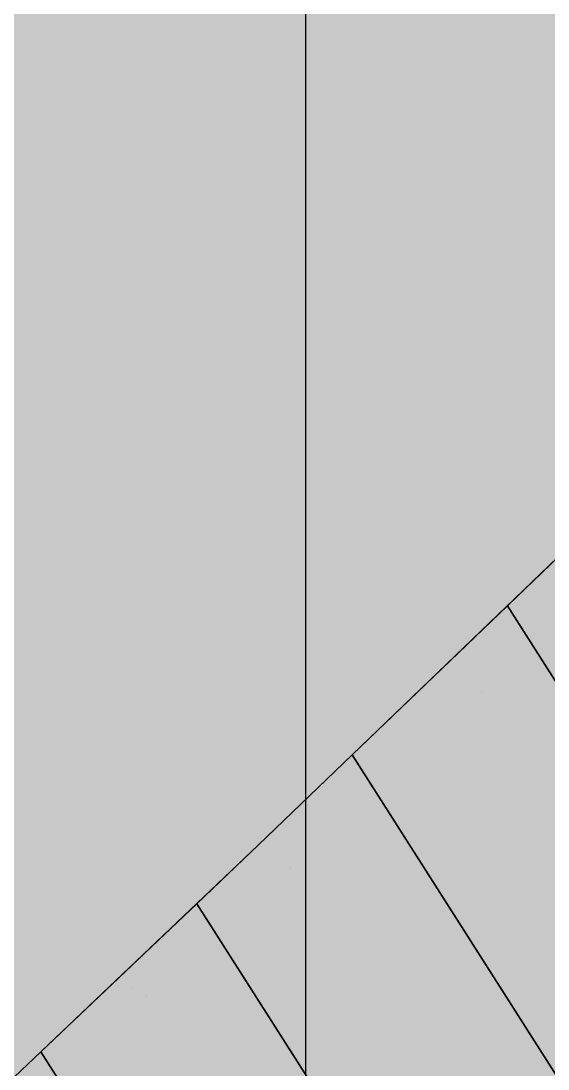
# Model space of a CAD drawing. Extents: x -5280327 to 29700, y -3925683 to 5564800.
# Drawn here: x 18339 to 19023, y 6901 to 8263 of the extents above; entities that cross this region are included whole.
import ezdxf

# ---------------------------------------------------------------- set-up
doc = ezdxf.new("R2010")
doc.units = 0
doc.linetypes.add('6', pattern=[2640.874023, 1320.437012, -1320.437012])
doc.layers.get('0').update_dxf_attribs({"linetype": 'CONTINUOUS'})
for name, color, linetype in [('31_PREDIOS_TOTAL', 7, 'CONTINUOUS'), ('LOTES', 7, 'CONTINUOUS'), ('textos', 7, 'CONTINUOUS')]:
    doc.layers.add(name, color=color, linetype=linetype)

msp = doc.modelspace()

# ---------------------------------------------------------------- linework, layer by layer
at = {"color": 7, "linetype": '6', "const_width": 10343.1}
msp.add_lwpolyline([(0, 29405.6), (24528.3, 0)], dxfattribs=at)
msp.add_lwpolyline([(0, 29405.6), (24528.3, 0)], dxfattribs=at)
at = {"color": 7}
msp.add_polyline3d([(16936.7, 5592.6, 33050.6), (16964.5, 5610.3, 33050.6), (17311.3, 5926.8, 33050.6), (17748, 6338.1, 33050.6), (18321.3, 6882, 33050.6), (18647, 7191.7, 33050.6), (19214.3, 7737, 33050.6), (19611.6, 8127.2, 33050.6), (20142, 8640.1, 33050.6), (20598, 9076.8, 33050.6), (21046.7, 9511.8, 33050.6), (21516.5, 9968.5, 33050.6), (21996.1, 10433.3, 33050.6)], dxfattribs=at)
at = {"layer": '31_PREDIOS_TOTAL', "color": 7, "const_width": 0.00153}
for points in [[(18937.3, 7390.3), (18930.8, 7397.1), (18918.6, 7385.3), (18915.5, 7388.5), (18910.8, 7419.2), (18913.6, 7421.9), (18931.2, 7403.6), (18935, 7407.3), (18938.1, 7404.1), (18934.3, 7400.4), (18940.8, 7393.7), (18937.3, 7390.3)], [(18915.5, 7413), (18918.9, 7391.8), (18927.8, 7400.3)], [(18917.3, 7371.1), (18913.9, 7367.8), (18892.6, 7389.9), (18892.6, 7389.9), (18892.5, 7388.2), (18892.1, 7386.4), (18891.6, 7384.3), (18891.6, 7384.3), (18891, 7382.4), (18890.4, 7380.6), (18889.7, 7379), (18886.5, 7382.4), (18886.5, 7382.4), (18887.4, 7385.2), (18888, 7387.9), (18888.4, 7390.6), (18888.4, 7390.6), (18888.5, 7393.1), (18888.3, 7395.4), (18887.8, 7397.3), (18890.1, 7399.5), (18917.3, 7371.1)], [(18848, 7351.7), (18844.8, 7355), (18863.1, 7372.6), (18865.7, 7369.9), (18865.7, 7369.9), (18865.9, 7366.1), (18866.6, 7361.8), (18867.7, 7357.2), (18867.7, 7357.2), (18869.1, 7352.4), (18870.9, 7347.8), (18873, 7343.4), (18873, 7343.4), (18874.7, 7340.4), (18876.8, 7337.4), (18879.1, 7334.4), (18875.5, 7331), (18875.5, 7331), (18873.4, 7333.5), (18871.3, 7336.6), (18869.1, 7340.3), (18869.1, 7340.3), (18867.1, 7344.3), (18865.4, 7348.5), (18864, 7352.8), (18864, 7352.8), (18862.9, 7357.1), (18862.2, 7361.2), (18861.8, 7365), (18848, 7351.7)], [(18895.2, 7349.9), (18891.5, 7353.9), (18895.4, 7357.7), (18899.2, 7353.7), (18895.2, 7349.9)], [(18734.7, 7197.4), (18728.3, 7204.2), (18716, 7192.5), (18712.9, 7195.7), (18708.3, 7226.3), (18711.1, 7229.1), (18728.7, 7210.7), (18732.5, 7214.4), (18735.6, 7211.2), (18731.7, 7207.5), (18738.2, 7200.8), (18734.7, 7197.4)], [(18713, 7220.2), (18716.4, 7198.9), (18725.2, 7207.4)], [(18714.7, 7178.3), (18711.2, 7174.9), (18690.1, 7197.1), (18690.1, 7197.1), (18689.9, 7195.4), (18689.6, 7193.5), (18689.1, 7191.5), (18689.1, 7191.5), (18688.4, 7189.5), (18687.8, 7187.8), (18687.1, 7186.2), (18683.9, 7189.6), (18683.9, 7189.6), (18684.8, 7192.4), (18685.5, 7195.1), (18685.8, 7197.8), (18685.8, 7197.8), (18685.9, 7200.3), (18685.7, 7202.6), (18685.3, 7204.5), (18687.5, 7206.7), (18714.7, 7178.3)], [(18645.4, 7159), (18642.2, 7162.3), (18660.5, 7179.9), (18663.1, 7177.2), (18663.1, 7177.2), (18663.3, 7173.3), (18664, 7169.1), (18665, 7164.4), (18665, 7164.4), (18666.5, 7159.6), (18668.2, 7155), (18670.3, 7150.7), (18670.3, 7150.7), (18672, 7147.6), (18674.1, 7144.6), (18676.4, 7141.6), (18672.9, 7138.2), (18672.9, 7138.2), (18670.7, 7140.7), (18668.6, 7143.9), (18666.4, 7147.5), (18666.4, 7147.5), (18664.4, 7151.6), (18662.7, 7155.7), (18661.3, 7160.1), (18661.3, 7160.1), (18660.3, 7164.4), (18659.6, 7168.4), (18659.2, 7172.3), (18645.4, 7159)], [(18692.6, 7157.1), (18688.8, 7161.1), (18692.8, 7164.8), (18696.6, 7160.9), (18692.6, 7157.1)], [(18513.3, 7002.2), (18516.4, 7005.9), (18516.4, 7005.9), (18518.6, 7004.6), (18520.6, 7003.8), (18522.5, 7003.6), (18522.5, 7003.6), (18524.2, 7003.9), (18525.8, 7004.5), (18527.2, 7005.6), (18527.2, 7005.6), (18528.6, 7007.3), (18529.5, 7009.2), (18529.8, 7011.3), (18529.8, 7011.3), (18529.5, 7013.4), (18528.8, 7015.4), (18527.5, 7017.1), (18527.5, 7017.1), (18525.8, 7018.5), (18524.1, 7019.3), (18522.1, 7019.6), (18522.1, 7019.6), (18520.2, 7019.4), (18518.3, 7018.6), (18516.6, 7017.4), (18516.6, 7017.4), (18516, 7016.6), (18515.3, 7015.7), (18514.6, 7014.6), (18512, 7018.1), (18512, 7018.1), (18512.3, 7018.2), (18512.5, 7018.4), (18512.6, 7018.6), (18512.6, 7018.6), (18513.9, 7020.1), (18514.9, 7021.7), (18515.5, 7023.5), (18515.5, 7023.5), (18515.7, 7025.4), (18515.1, 7027.1), (18513.9, 7028.8), (18513.9, 7028.8), (18512.6, 7029.9), (18511.2, 7030.5), (18509.6, 7030.7), (18509.6, 7030.7), (18508, 7030.5), (18506.5, 7029.9), (18505, 7028.8), (18505, 7028.8), (18503.9, 7027.5), (18503.2, 7026), (18502.9, 7024.3), (18502.9, 7024.3), (18503, 7022.6), (18503.7, 7020.7), (18504.8, 7018.8), (18500.7, 7016.1), (18500.7, 7016.1), (18499.3, 7018.9), (18498.5, 7021.6), (18498.4, 7024.3), (18498.4, 7024.3), (18499.1, 7027), (18500.3, 7029.4), (18502.2, 7031.6), (18502.2, 7031.6), (18503.9, 7032.9), (18505.6, 7034), (18507.5, 7034.7), (18507.5, 7034.7), (18509.4, 7035.1), (18511.2, 7035.1), (18513.1, 7034.8), (18513.1, 7034.8), (18514.7, 7034.2), (18516.2, 7033.3), (18517.6, 7032.1), (18517.6, 7032.1), (18518.6, 7030.8), (18519.3, 7029.4), (18519.8, 7027.8), (18519.8, 7027.8), (18519.9, 7026.2), (18519.7, 7024.5), (18519.1, 7022.7), (18519.1, 7022.7), (18521.2, 7023.6), (18523.2, 7024.1), (18525.3, 7024), (18525.3, 7024), (18527.4, 7023.4), (18529.3, 7022.3), (18531.1, 7020.7), (18531.1, 7020.7), (18533, 7018.1), (18534.1, 7015.1), (18534.4, 7011.8), (18534.4, 7011.8), (18533.8, 7008.5), (18532.3, 7005.5), (18530, 7002.7), (18530, 7002.7), (18527.4, 7000.8), (18524.6, 6999.5), (18521.6, 6999.1), (18521.6, 6999.1), (18518.7, 6999.4), (18515.9, 7000.4), (18513.3, 7002.2)], [(18511.5, 6986.2), (18508, 6982.8), (18486.9, 7005.1), (18486.9, 7005.1), (18486.8, 7003.4), (18486.4, 7001.5), (18485.9, 6999.5), (18485.9, 6999.5), (18485.3, 6997.5), (18484.6, 6995.8), (18483.9, 6994.2), (18480.7, 6997.6), (18480.7, 6997.6), (18481.7, 7000.3), (18482.3, 7003.1), (18482.7, 7005.8), (18482.7, 7005.8), (18482.8, 7008.3), (18482.6, 7010.6), (18482.2, 7012.5), (18484.4, 7014.7), (18511.5, 6986.2)], [(18442.1, 6967.1), (18438.9, 6970.5), (18457.3, 6987.9), (18459.9, 6985.2), (18459.9, 6985.2), (18460.1, 6981.4), (18460.7, 6977.1), (18461.8, 6972.5), (18461.8, 6972.5), (18463.2, 6967.7), (18465, 6963.1), (18467, 6958.7), (18467, 6958.7), (18468.7, 6955.7), (18470.8, 6952.6), (18473.1, 6949.6), (18469.5, 6946.2), (18469.5, 6946.2), (18467.4, 6948.8), (18465.3, 6951.9), (18463.1, 6955.6), (18463.1, 6955.6), (18461.1, 6959.6), (18459.4, 6963.8), (18458.1, 6968.2), (18458.1, 6968.2), (18457, 6972.5), (18456.3, 6976.5), (18456, 6980.3), (18442.1, 6967.1)], [(18489.3, 6965.1), (18485.6, 6969), (18489.5, 6972.8), (18493.3, 6968.8), (18489.3, 6965.1)]]:
    msp.add_lwpolyline(points, dxfattribs=at)
at = {"layer": 'Cuadricula Coordenadas', "color": 7}
msp.add_lwpolyline([(18708.8, 389.8), (18708.8, 12938.4)], dxfattribs=at)
at = {"layer": 'LOTES', "color": 7}
for points in [[(19172.2, 7696.6), (18970.6, 7502.8), (19633.9, 6461), (19854.9, 6624.5), (19172.2, 7696.6)], [(18970.6, 7502.8), (18769, 7309), (19413, 6297.6), (19633.9, 6461), (18970.6, 7502.8)], [(18769, 7309), (18647, 7191.7), (18567, 7115.7), (19192, 6134.2), (19413, 6297.6), (18769, 7309)], [(18567, 7115.7), (18364.6, 6923.2), (18971.1, 5970.7), (19192, 6134.2), (18567, 7115.7)], [(18364.6, 6923.2), (18321.3, 6882), (18162, 6730.9), (18750.1, 5807.3), (18971.1, 5970.7), (18364.6, 6923.2)]]:
    msp.add_lwpolyline(points, dxfattribs=at)
for points in [[(18970.6, 7502.8, 33030.9), (19633.9, 6461, 33030.9), (19854.9, 6624.5, 33030.9), (19172.2, 7696.6, 33030.9)], [(18769, 7309, 33030.9), (19413, 6297.6, 33030.9), (19633.9, 6461, 33030.9), (18970.6, 7502.8, 33030.9)], [(18970.6, 7502.8, 66061.7), (19633.9, 6461, 66061.7)], [(18567, 7115.7, 33030.9), (19192, 6134.2, 33030.9), (19413, 6297.6, 33030.9), (18769, 7309, 33030.9)], [(18769, 7309, 66061.7), (19413, 6297.6, 66061.7)], [(18364.6, 6923.2, 33030.9), (18971.1, 5970.7, 33030.9), (19192, 6134.2, 33030.9), (18567, 7115.7, 33030.9)], [(18567, 7115.7, 66061.7), (19192, 6134.2, 66061.7)], [(18162, 6730.9, 33030.9), (18750.1, 5807.3, 33030.9), (18971.1, 5970.7, 33030.9), (18364.6, 6923.2, 33030.9)], [(18364.6, 6923.2, 66061.7), (18971.1, 5970.7, 66061.7)]]:
    msp.add_polyline3d(points, dxfattribs=at)
at = {"layer": 'textos', "color": 7, "const_width": 16.6}
for points in [[(18964.7, 7077), (18998.6, 7100.4), (19011, 7082.4), (18977.2, 7059), (18964.7, 7077)], [(18847.9, 7027.4), (18904.2, 7066.3), (18913.6, 7052.7), (18904.5, 7000.3), (18937, 7022.8), (18948, 7006.9), (18887.6, 6965.1), (18877.2, 6980.2), (18885.6, 7030), (18858.9, 7011.5), (18847.9, 7027.4)], [(18725.4, 6976.7), (18759.5, 7000.3), (18807.8, 6958.4), (18785.7, 7018.4), (18819.6, 7041.9), (18877.5, 6958.2), (18856.4, 6943.6), (18812.2, 7007.4), (18840, 6932.2), (18820.9, 6919), (18760.4, 6971.5), (18804.6, 6907.7), (18783.4, 6893), (18725.4, 6976.7)]]:
    msp.add_lwpolyline(points, dxfattribs=at)

doc.saveas('drawing.dxf')
